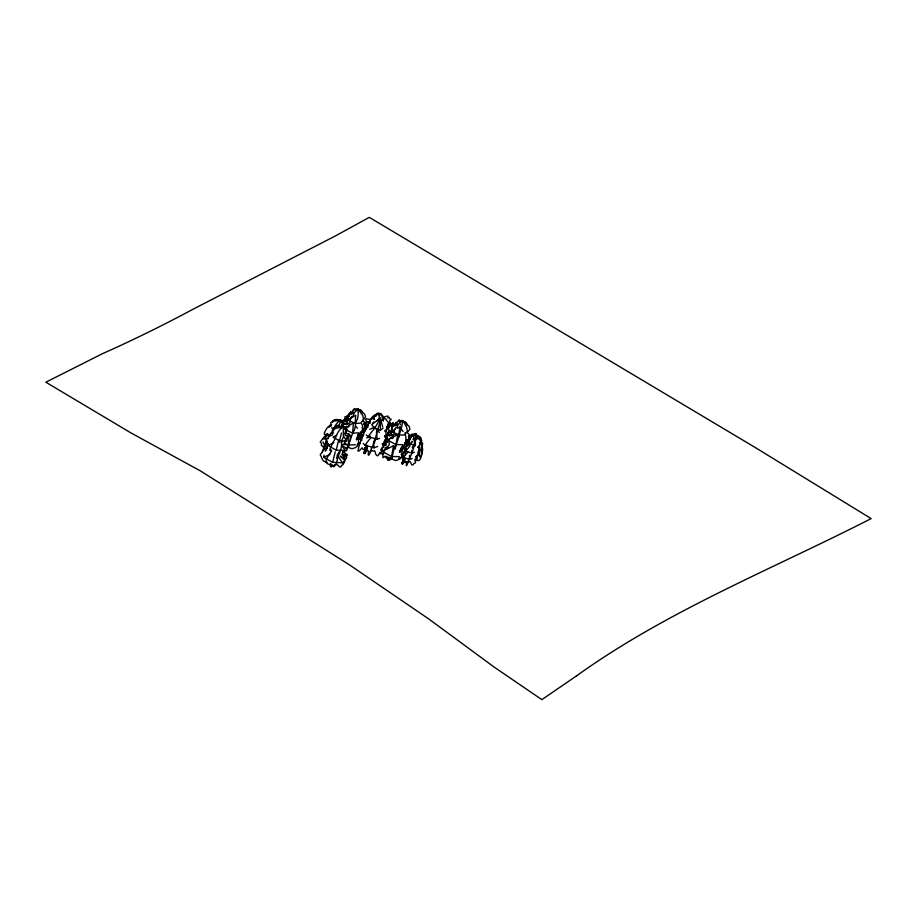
<?xml version="1.0" encoding="UTF-8"?>
<svg xmlns="http://www.w3.org/2000/svg" width="917" height="917" viewBox="0 0 917 917"><rect width="100%" height="100%" fill="white"/><g stroke="black" fill="none" stroke-linecap="round" stroke-linejoin="round"><path stroke-width="1.38" d="M342.224 427.368L342.19 425.832L341.926 426.336M401.486 454.075L403.434 457.388L409.429 459.406L409.544 455.371M411.779 450.43L411.71 453.124L414.404 452.253M345.4 431.483L345.216 432.377M373.162 417.109L374.629 414.874L376.509 415.206M343.084 462.695L342.798 463.417M380.016 414.06C378.285 411.641 375.901 417.178 374.113 416.513C373.036 415.94 370.869 417.808 371.809 418.954M341.009 426.909L341.067 425.947C344.448 422.519 340.345 423.482 340.78 420.41L339.244 419.929C337.204 419.207 332.722 418.828 332.711 422.21M342.511 427.311L343.245 426.348L343.382 437.283L341.949 439.931L341.284 447.634L339.439 453.858L338.9 454.259L338.877 452.092L337.502 454.912L336.929 458.282L338.132 455.623L336.401 463.83L333.662 466.764L331.473 464.793L330.854 466.604L330.934 465.286M355.395 444.734L348.311 445.1L349.182 433.993L351.463 437.191M359.166 432.813L352.621 433.156L353.423 422.886L344.826 428.01M360.106 423.195L355.097 423.459L355.727 415.263L347.887 419.929L346.958 416.077L349.469 415.848M405.325 454.534L405.119 452.517M367.029 445.307L364.267 453.399L367.304 446.51M344.62 419.608L346.168 420.02M348.861 414.874L348.941 415.63M403.572 461.171L402.666 463.842L401.91 463.429L403.732 458.695L402.082 457.354L403.067 456.15M405.887 446.648L405.623 450.774M383.123 444.562L382.698 445.822M386.504 444.034L386.114 445.112M398.918 435.69C400.328 431.334 403.331 423.287 402.047 421.018M337.341 455.084L342.259 462.753L332.63 462.374L323.712 457.4L324.068 455.096M341.502 444.848L345.101 450.476L336.195 450.121L327.954 445.524L328.286 443.392M336.608 435.323L332.963 437.088L339.542 440.768L346.649 441.043L347.176 437.65M359.877 434.922C357.114 440.768 354.466 442.212 358.146 435.059M399.365 456.62L391.593 456.528L393.473 445.685L382.274 451.462L382.091 447.737M402.953 444.699L395.961 444.607L397.703 434.578L395.055 434.773M404.007 435.025L398.654 434.956L400.053 426.955L397.691 428.17M344.494 429.534L346.729 426.99C350.718 428.079 348.116 423.734 350.294 422.072C350.019 420.089 351.039 415.619 353.079 416.295C354.317 411.63 355.418 411.825 357.813 409.165L361.596 410.598L362.02 413.12M328.137 438.762L328.527 436.366C326.337 434.222 331.289 435.747 330.498 433.214L333.547 432.801M361.206 435.483L360.759 440.848M347.967 419.562L347.933 420.651M398.998 435.953L395.514 447.255L395.514 445.57L394.23 448.367L392.029 457.056L389.966 460.047L389.209 458.271L388.464 460.013L388.877 457.102M402.173 462.73L401.864 463.589L402.701 463.727M392.705 431.162L392.648 432.262M378.01 414.071C379.489 411.492 379.42 417.086 379.18 418.874C381.128 418.599 379.466 421.041 379.856 422.382C378.102 428.755 375.683 436.572 374.342 442.842C375.741 433.042 372.921 448.298 371.11 449.078C371.442 451.015 368.084 458.236 368.187 453.926C369.872 447.129 365.505 454.694 366.834 447.599L364.634 453.548L366.364 447.416C363.247 450.236 363.247 450.27 362.146 447.783C360.736 449.307 356.541 454.213 358.49 448.803C358.948 445.547 360.094 443.37 360.817 440.55C362.456 439.083 364.141 431.265 361.596 437.718C363.74 433.581 368.118 422.726 371.912 417.82M402.941 463.016L404.363 459.463L405.257 460.036M379.168 415.367L379.18 415.94M406.013 461.572L406.575 462.351M415.814 436.721C418.633 431.563 413.659 433.26 411.424 436.905C409.337 439.862 408.684 444.023 405.83 446.602M332.63 462.374L335.244 451.794M336.195 450.121L338.614 440.343L340.058 442.59M339.542 440.768L341.468 432.962M387.054 438.005L385.576 439.277M347.612 418.599L348.047 417.544M389.14 436.183C390.608 433.512 389.095 434.612 387.799 433.271L389.175 430.199L388.246 428.56L389.312 426.565L389.714 421.029L391.238 419.195L389.519 418.782L389.14 417.212L387.845 417.946L387.845 415.974L383.73 417.052L380.807 413.544L376.898 413.498C375.225 413.957 377.403 415.997 375.294 416.158L373.941 415.997L372.371 417.671M331.553 465.859L331.324 466.73L330.544 465.527M327.014 443.587L325.191 443.931L322.314 451.829M365.138 447.828L364.909 448.654L365.711 448.78L366.181 447.462M391.009 433.237L392.304 430.6M338.637 426.703C339.095 424.995 341.697 419.378 339.175 419.963M420.502 438.441L420.33 437.604L419.436 437.948M362.685 420.124L365.596 417.086L364.806 414.415L360.312 410.14L357.561 408.879C355.257 412.065 352.151 406.621 352.655 413.303L351.371 414.392L349.4 413.246L348.219 414.587C348.907 416.318 346.064 417.499 348.105 419.642L346.592 421.407L344.884 421.373M384.441 435.942C388.384 436.194 385.358 446.189 385.278 441.501C385.713 437.042 383.764 443.633 382.744 444.642L383.73 446.992L381.564 448.573C379.26 450.006 383.787 452.757 379.443 453.376L377.85 455.818L376.807 455.497C374.675 454.568 375.878 448.814 373.059 451.153L371.328 450.373L369.975 451.645M417.258 437.317L416.776 435.655L415.917 435.678M331.518 465.022L330.567 466.512L330.487 463.681M417.12 436.859L416.994 435.495L415.837 435.609M335.507 464.61L333.948 465.343M353.698 409.773C354.799 406.071 355.613 411.687 357.699 408.684L362.788 415.527L363.625 419.745L362.788 421.201C358.272 422.187 364.611 425.385 362.1 427.918L363.178 429.488C359.796 430.302 362.146 440 358.879 434.349L357.882 434.681L358.008 435.518M398.299 421.407L399.136 419.722L400.328 421.465M392.006 430.486L391.433 432.285M387.123 442.338L387.49 441.318M342.064 426.829C344.184 424.915 344.861 421.465 341.548 420.525M366.135 447.221L365.505 448.849L364.771 448.459M344.895 428.709L345.342 426.921L344.242 428.079M364.886 448.516L365.081 447.92M387.524 439.644L386.848 441.902L383.787 442.418M384.349 449.708C395.17 445.123 382.194 449.926 385.621 447.485C393.141 445.032 385.839 440.641 390.401 438.234L392.419 438.521L393.313 437.673L392.82 436.011L394.195 433.489C393.725 431.46 394.837 426.76 397.072 427.769C398.322 422.84 399.503 423.448 402.082 420.834L406.197 422.462L406.988 424.938M356.633 409.865C358.123 405.096 359.43 417.808 356.151 421.35C355.2 424.903 355.257 429.282 353.251 432.182C349.698 440.217 352.564 434.257 348.036 446.43M344.654 460.128C332.951 450.27 347.921 461.664 344.735 457.629L342.224 454.282L342.477 452.895C342.729 449.582 349.217 452.333 346.248 448.321M346.041 431.38L345.319 433.581M346.477 456.528L342.454 455.153C340.62 451.829 353.951 459.05 343.394 451.978L343.623 450.648M365.917 447.244L365.31 448.872L365.321 447.909M406.724 442.292L405.956 440.859L407.171 439.575M408.478 436.526L411.263 435.346M385.312 456.311L385.644 457.331L387.753 457.606M369.459 423.138C368.393 420.02 364.485 422.829 366.869 425.075M365.402 448.596L365.94 447.255M365.642 447.152L363.877 453.147L365.046 453.399L367.362 447.416M366.72 422.21C363.419 415.539 369.104 421.132 371.889 418.691M344.299 427.803C345.342 425.098 341.262 427.746 341.915 425.19C345.858 420.811 340.952 423.459 340.929 420.261L332.848 421.167L330.842 422.668L330.934 426.222L327.988 426.99C326.761 427.952 321.5 436.63 326.131 434.28L326.635 435.139L323.403 438.762M395.296 424.158L395.903 422.886L395.502 424.124M402.38 456.311L403.767 458.557L402.483 461.652M365.677 448.379L364.003 452.952L364.966 453.548L367.247 447.599M389.381 423.975L389.794 422.748M362.949 435.162L363.625 435.529M395.72 424.766L396.133 423.906L395.708 424.995M404.397 459.314L403.698 460.815M400.259 424.926L400.614 424.135M347.761 447.358L346.454 448.562L345.755 447.485L342.477 446.43L342.442 445.066L344.483 443.954L344.425 441.581C347.199 441.134 345.732 438.509 347.279 437.581L347.211 435.758L345.159 435.357L344.872 433.661C349.136 428.915 343.692 430.887 343.967 427.001L336.516 426.245L333.513 428.113L333.593 430.394M347.933 419.642L346.523 421.9L347.52 424.181L346.362 424.697L343.336 423.207M325.993 445.295L324.24 447.634M404.007 456.975L402.105 463.796L404.088 459.486L404.443 462.512L405.096 461.595L406.174 461.836L406.449 465.733L407.457 463.922C410.38 454.866 418.347 443.828 412.169 434.211M401.325 450.683L401.738 449.628L402.047 450.671M333.089 431.357L333.501 430.554M383.054 428.205L380.395 430.199L374.721 428.411L378.492 421.568M366.319 426.634L364.198 429.993L366.261 429.385M389.714 422.886L391.055 424.296M346.981 417.693L347.646 415.71L348.873 416.662M408.581 437.122C411.103 435.884 412.386 433.237 415.252 434.979M392.384 431.07L390.871 432.801L391.88 435.174L391.376 435.965L387.593 434.486L384.808 435.575M357.149 445.261L357.813 443.564L359.945 443.083M366.135 425.912L366.135 427.437M343.955 427.815L343.772 426.52C337.147 430.05 336.516 437.111 333.158 442.154C331.977 444.413 327.426 452.987 331.484 450.041C333.123 451.324 318.818 463.83 331.083 464.655M408.856 442.132L410.392 443.885L412.031 441.627M410.667 436.102C410.85 432.709 414.782 434.658 415.745 437.008C418.484 438.681 419.149 438.83 420.995 441.478C419.149 444.252 417.751 450.751 419.459 452.711C419.699 455.096 417.567 457.342 418.576 453.64C417.544 452.448 418.29 456.391 416.708 455.932C416.788 457.698 417.785 458.855 416.215 459.853C413.143 460.07 417.797 463.108 414.037 463.406L413.108 464.736C410.713 466.868 411.217 459.669 408.982 461.927L407.618 461.389M393.978 426.096L395.548 422.955L397.359 424.663M366.319 434.864L368.061 436.652L374.984 427.654M363.224 443.415L364.977 445.203L371.018 437.317M418.416 436.996C419.585 436.011 416.387 435.025 415.848 438.406M403.916 455.852C401.669 457.915 403.434 452.322 404.844 450.453C406.953 448.562 405.772 448.447 405.234 449.158C406.288 443.794 403.216 450.373 402.62 448.883C403.847 444.585 405.108 448.23 400.534 448.596M419.459 442.934L419.699 443.564M387.696 435.139L388.395 435.403M403.755 447.783L405.704 451.095L410.174 445.822M403.434 457.388L407.905 452.104M353.435 412.26L352.311 413.108L350.81 411.355L349.503 414.106M329.604 435.094L330.395 434.452M362.834 434.096L363.831 434.131M344.838 442.808L345.262 440.836M387.524 433.752L391.57 429.924M420.777 455.348L419.539 456.895M415.86 436.137L417.178 436.205L417.075 438.796M336.78 426.806L338.682 425.339L336.172 425.683M402.781 446.052C401.715 448.665 405.005 444.023 405.348 443.702L406.724 445.272M376.371 421.144L380.372 418.141L382.721 426.955M359.888 439.163L361.241 439.323L360.438 438.762M417.671 452.196C419.218 452.127 418.484 450.064 419.287 449.456C419.768 449.777 418.76 453.032 420.078 451.164C420.605 448.081 418.886 447.416 419.768 443.943C422.599 436.996 420.639 436.343 416.043 435.85L415.046 435.071M327.358 448.23L326.326 448.287L327.254 445.272M385.197 439.518L387.501 437.89M415.871 456.758L418.209 454.316M389.989 457.572L387.948 459.967C389.92 456.769 384.303 460.414 386.985 456.655L384.716 456.448L382.893 457.755L382.859 454.339L384.406 449.869M421.396 454.007L421.969 453.227L421.384 453.136M414.954 459.807L415.951 459.108M346.225 438.911C348.735 438.555 346.523 435.953 348.403 435.346L348.242 433.718L345.514 433.592L347.211 429.294C345.938 428.021 344.517 429.741 344.07 426.795L335.439 428.377L332.069 430.967L331.874 432.675C334.659 435.403 330.097 435.506 328.825 436.492L328.217 438.246L325.959 439.071L326.716 439.942L326.269 442.498L327.174 442.281M406.403 443.381L404.821 442.487M327.048 441.432L325.707 442.533L326.727 442.693M326.899 434.177L325.18 438.876L324.182 439.083L324.595 436.332L320.193 442.074L321.729 443.656L321.259 445.077L324.16 447.977M362.777 429.855L365.287 429.133M343.279 462.111L344.7 461.217L344.895 459.875C345.606 459.199 347.83 456.792 346.236 456.677M328.664 436.068L328.848 436.687M368.577 422.393L369.86 422.072M391.605 427.551L391.788 431.208L395.33 429.385M387.18 436.481L387.352 439.919L397.703 434.578L399.182 436.836M406.105 446.625L409.624 444.871M327.954 445.524L333.88 442.647M323.712 457.4L330.109 454.282M401.142 454.213L401.703 454.786M326.647 440.447L325.707 441.1L326.36 442.602C323.942 444.722 323.036 446.785 326.91 445.41C328.137 447.599 324.01 455.21 325.524 448.138C323.781 448.791 322.646 451.416 321.649 453.136C318.233 454.947 322.337 456.288 321.535 457.973L323.586 461.136L327.174 462.443M369.769 429.351L374.629 427.093M366.674 437.902L370.319 436.205M401.119 457.617L402.643 455.634M348.151 423.058L344.723 420.594L342.603 421.212L343.187 422.508M359.43 434.222L358.352 434.658L358.226 436.744C358.776 440.756 359.097 446.671 355.372 447.622L352.117 448.757L348.242 447.427M407.492 445.146C409.257 444.206 406.071 440.951 409.039 439.14L410.277 438.739L408.764 437.065L409.269 434.532L407.033 432.709L409.979 429.236L409.188 426.485L404.649 421.946L401.875 420.548C399.514 423.7 396.476 418.014 396.958 424.835L395.663 425.878L393.68 424.628L392.487 425.947C393.771 427.437 390.195 428.262 392.155 429.901M369.964 421.327L369.276 422.152L370.319 423.115M368.061 436.652L377.219 439.277L379.615 438.349M364.977 445.203L374.125 447.817L377.712 446.43M421.407 452.219C423.654 450.969 422.267 447.336 421.786 445.742C423.345 443.484 422.703 442.991 421.041 442.292C422.565 440.687 421.281 440.229 420.399 439.335M409.429 459.406L412.134 458.546M398.608 458.213L399.503 457.938M392.717 426.222L391.227 426.313L392.568 424.055L391.101 424.743L391.719 425.545L393.966 425.041M358.169 435.437L359.315 434.887L359.017 434.257M345.354 448.631L349.01 447.026L347.13 444.768L343.13 444.481M343.806 423.78L347.921 423.402M408.535 439.048L409.807 438.945L409.372 438.36M404.856 458.901L402.448 463.864L403.938 457.102M389.771 435.151L392.419 434.956M364.932 431.414C362.949 430.898 358.696 433.397 360.794 435.392C364.977 437.627 356.014 436.549 361.86 440.378M346.958 416.077L349.469 415.951M372.875 418.519L374.617 419.321M394.344 425.018C390.825 426.359 395.181 420.135 392.086 423.757M392.396 458.156L389.587 458.179L388.774 459.99L387.753 459.704L388.166 458.156M399.434 452.345L400.855 451.473L399.365 450.43M366.353 423.276L364.565 422.634M363.774 424.502L364.45 424.055L363.785 423.195M385.518 439.702L387.857 440.206M382.664 445.49C387.249 445.8 385.988 443.255 382.034 443.828M403.87 446.281L402.483 446.052M360.966 431.54L362.089 432.354M344.437 460.231L344.483 462.042L342.912 464.736L341.663 465.297C340.299 470.249 338.556 463.635 335.347 464.495L334.097 466.352M345.101 419.539C343.554 418.874 342.591 422.256 340.666 420.112L339.978 420.181C336.998 422.955 335.049 425.305 333.295 429.271M405.864 451.473L406.162 450.832M332.504 465.114L331.415 466.535L330.407 466.363L330.739 463.555M383.787 453.697L379.879 453.732L379.798 452.803M387.513 425.087C391.318 423.012 394.768 422.703 389.782 426.038C389.301 429.133 386.435 425.465 386.836 427.677M385.679 440.561L386.733 442.051M405.704 451.095L410.507 452.711M420.502 441.02C421.877 443.484 421.018 444.963 422.45 446.854C420.399 449.49 423.276 452.413 421.786 454.775C422.645 456.414 417.258 455.187 421.339 456.838C420.307 457.526 420.823 459.795 419.126 460.288L417.693 460.712L415.298 459.027M348.002 418.622L345.766 418.737L345.365 421.281M410.392 443.885L415.412 445.857L415.321 437.122M347.841 417.602L345.101 416.57L344.769 419.356M347.887 419.929L355.097 423.459M345.847 429.844L352.621 433.156M344.654 443.301L348.311 445.1M391.788 431.208L398.654 434.956M387.352 439.919L395.961 444.607M382.274 451.462L391.593 456.528M384.028 443.209L386.286 444.47M405.727 450.889C407.159 451.84 405.646 452.127 405.944 451.175M331.564 424.525C330.739 424.915 328.011 426.107 328.836 427.265M362.444 436.412L361.344 435.185M383.764 446.075L383.214 445.066L385.266 443.312M392.235 434.704L389.645 432.148L387.65 432.744L388.166 434.05M365.413 425.66L364.37 424.846L364.874 422.347L362.662 420.639M387.364 439.552L385.851 438.945L385.071 437.077L386.47 434.635L385.793 432.583L386.963 429.259C386.458 425.224 389.736 423.654 387.627 421.178C385.782 421.27 387.134 417.544 383.535 418.714C384.532 416.582 384.487 420.8 382.378 417.969C382.584 414.977 377.758 411.905 376.589 414.06M343.588 422.817L343.554 423.929M416.742 457.973L415.86 457.056M374.721 428.411L371.706 424.628L380.372 418.141L380.395 430.199M355.773 426.176L357.343 428.365M400.053 426.955L403.079 431.575M393.473 445.685L395.628 448.975M343.692 436.423L346.649 441.043M348.964 415.974L348.357 415.539L348.311 416.754M377.208 428.95L379.271 432.583M331.759 427.505L332.963 429.741M327.644 433.558L328.779 435.667M322.967 441.914L324.801 445.33M366.238 445.307L366.513 446.338M388.327 457.996L387.925 459.543L388.67 460.082L389.438 458.305L395.903 460.586L398.975 459.497C402.46 458.58 402.254 452.838 401.921 449.238C398.987 455.726 400.477 447.244 402.563 446.201C405.52 451.909 403.503 442.154 406.701 441.375L405.727 439.782C407.228 436.412 402.895 433.787 407.354 431.586L406.667 427.333L404.019 422.519L402.07 420.376L400.637 421.281M364.336 429.718L363.992 428.594C365.814 427.62 363.636 421.499 368.405 425.041M365.791 425.947L363.224 429.259L364.049 432.48M376.451 432.194L377.219 439.277M373.517 442.154L374.125 447.817M405.222 432.595L405.348 435.036M404.11 452.711L404.431 451.955L404.11 452.711M378.836 420.227C378.446 422.118 378.606 418.461 378.836 420.227M367.293 426.336C367.075 430.681 368.829 423.562 367.293 426.336M416.009 437.65L417.006 437.776L416.009 437.65M411.813 442.005L411.928 441.444L411.813 442.005M412.341 447.76L413.189 446.292L412.341 447.76M377.678 429.557L376.692 431.632L377.678 429.557M415.665 439.014L416.547 439.552L415.665 439.014M373.494 418.588L374.423 417.957L373.528 418.473M382.263 419.963L383.375 420.743L382.263 419.963M413.487 439.61L413.258 439.014L413.487 439.61M388.911 426.118C386.023 430.589 386.745 425.259 388.911 426.118M419.172 446.292L417.728 447.404L419.172 446.292M386.493 430.084C383.707 434.085 384.922 428.503 386.493 430.084M373.838 422.233L373.093 422.932L373.838 422.233M576.426 675.955L541.855 699.637L494.355 667.232L429.007 619.135L348.987 564.54L200.353 470.868L131.269 433.099L45.85 382.206L102.715 353.561A2976.204 1007.645 -60.6 0 0 193.453 309.018L335.542 235.864L369.299 217.363L754.955 447.347L871.15 518.598C772.022 569.308 667.312 610.665 576.426 675.955"/></g></svg>
